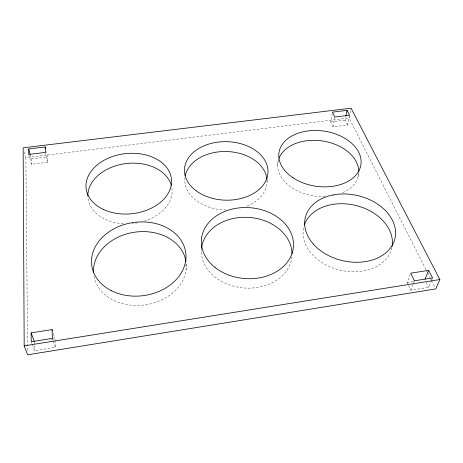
<?xml version="1.0" encoding="UTF-8"?>
<svg xmlns="http://www.w3.org/2000/svg" width="463" height="463" viewBox="0 0 463 463"><rect width="100%" height="100%" fill="white"/><g stroke="black" fill="none" stroke-linecap="round" stroke-linejoin="round"><path stroke-width="0.35" stroke-dasharray="2.31 1.74" d="M267.047 181.82L267.186 180.42M277.678 165.141L278.373 158.815M349.524 115.223L347.51 125.039L333.007 126.845L330.686 121.972L332.451 112.156M333.007 126.845L334.813 117.023M347.51 125.039L345.091 120.201L345.792 116.693M425.943 269.559L349.067 118.013L349.357 116.612M350.074 113.111L351.076 108.203M358.061 176.86L359.062 172.658M431.47 280.433L428.564 287.32L410.768 290.185L407.162 282.609L410.212 274.53M410.768 290.185L413.378 283.483M413.638 282.812L414.426 280.804M431.736 279.802L432.529 277.927M32.202 344.298L34.575 350.705L55.323 347.366L55.051 340.67M51.428 339.223L54.97 338.661L55.022 339.998M407.162 282.609L413.511 281.597M28.758 154.428L31.415 164.307L47.805 162.27L47.585 156.835L46.312 151.563M24.238 151.766L25.864 157.698L349.067 118.013M30.269 154.885L31.322 158.838L47.585 156.835M330.686 121.972L345.091 120.201M426.267 270.201L427.251 272.134M427.575 272.782L429.867 277.296M430.191 277.939L431.175 279.872M431.499 280.52L435.098 287.616M426.064 282.308L428.564 287.32M31.252 341.735L31.964 343.656M52.412 338.366L53.037 340.299M53.245 340.942L55.323 347.366M53.32 333.476L54.97 338.661M45.403 152.391L47.805 162.27M185.929 264.199L186.126 269.645M31.322 158.838L31.415 164.307M34.43 341.931L34.575 350.705M25.864 157.698L27.624 351.903M291.91 256.676A45.362 35.362 4.5 0 1 243.671 287.945A45.362 35.362 4.5 0 1 201.498 249.106M267.035 180.437A41.155 29.215 1.7 0 1 245.766 206.62M226.216 209.965A41.155 29.215 1.7 0 1 184.882 177.942M391.906 247.688A45.27 33.278 13.4 0 1 339.883 270.085A45.27 33.278 13.4 0 1 303.913 226.465M358.744 172.907A40.79 27.844 8.4 0 1 341.023 193.43M333.829 195.554A40.79 27.844 8.4 0 1 332.457 195.82M325.009 196.625A40.79 27.844 8.4 0 1 278.396 160.123M171.877 188.105A42.26 30.153 -6.4 0 1 144.624 221.03M137.702 222.784A42.26 30.153 -6.4 0 1 134.872 223.247M133.454 223.426A42.26 30.153 -6.4 0 1 132.024 223.571M123.413 223.71A42.26 30.153 -6.4 0 1 87.848 196.468M186.288 264.136A46.624 36.716 -8.1 0 1 144.097 305.019A46.624 36.716 -8.1 0 1 93.844 275.734"/><path stroke-width="0.69" d="M345.936 115.993L347.053 110.385L332.451 112.156L334.813 117.023L349.524 115.223L347.053 110.385M425.069 279.172L428.669 270.363L410.722 273.182L414.426 280.804L432.529 277.927L428.669 270.363M439.85 279.519L435.752 288.9L27.653 354.797L24.18 345.861L23.15 147.813L351.076 108.203L439.85 279.519L24.18 345.861M52.082 329.587L52.412 338.366L31.252 341.735L31.137 332.88L52.082 329.587L52.493 330.883M45.195 146.956L45.403 152.391L28.758 154.428L28.689 148.953L45.195 146.956L45.675 148.93M31.137 332.88L34.193 341.283M28.689 148.953L30.095 154.225M201.567 248.405A45.362 35.362 4.5 0 1 248.399 217.384A45.362 35.362 4.5 0 1 292.026 253.822M185.2 175.894A41.155 29.215 1.7 0 1 227.304 151.551A41.155 29.215 1.7 0 1 266.931 179.048M304.324 225.105A45.27 33.278 13.4 0 1 355.659 205.422A45.27 33.278 13.4 0 1 392.149 246.362M279.102 158.068A40.79 27.844 8.4 0 1 323.539 141.134A40.79 27.844 8.4 0 1 358.784 171.565M87.837 195.803A42.26 30.153 -6.4 0 1 125.82 163.601A42.26 30.153 -6.4 0 1 171.293 185.333M93.491 272.313A46.624 36.716 -8.1 0 1 136.163 232.004A46.624 36.716 -8.1 0 1 185.981 261.421M215.075 267.464A46.138 35.524 4.4 0 0 292.014 253.469A46.138 35.524 4.4 0 0 235.146 208.466A46.138 35.524 4.4 0 0 215.075 267.464M196.15 190.814A41.792 29.256 1.6 0 0 266.375 179.592A41.792 29.256 1.6 0 0 216.111 142.384A41.792 29.256 1.6 0 0 196.15 190.814M313.312 244.036A46.028 33.411 13.1 0 0 391.634 246.351A46.028 33.411 13.1 0 0 345.404 193.974A46.028 33.411 13.1 0 0 313.312 244.036M293.085 177.815A41.41 27.867 8.2 0 0 360.399 167.05A41.41 27.867 8.2 0 0 306.327 131.156A41.41 27.867 8.2 0 0 293.085 177.815M111.224 290.619A47.434 36.913 -7.8 0 0 185.773 260.119A47.434 36.913 -7.8 0 0 119.222 226.332A47.434 36.913 -7.8 0 0 111.224 290.619M103.342 209.438A42.926 30.217 -6.2 0 0 171.293 184.754A42.926 30.217 -6.2 0 0 111.641 156.824A42.926 30.217 -6.2 0 0 103.342 209.438"/></g></svg>
